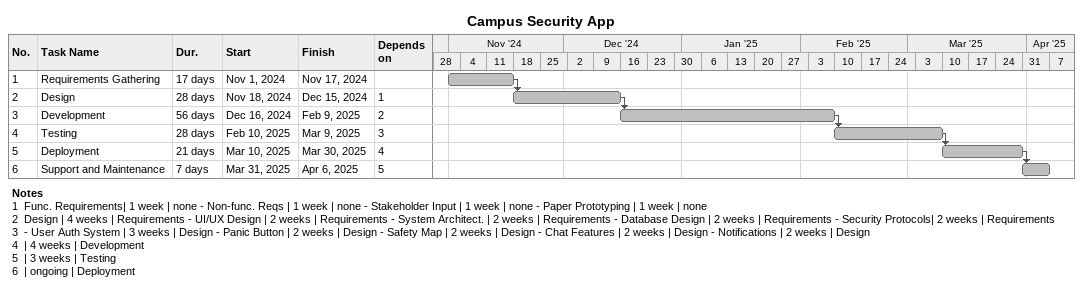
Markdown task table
Campus Security App

| ID | Task | Duration | Start | Finish | Predecessors |
|---|---|---|---|---|---|
| 1 | Requirements Gathering | 17d | 2024-11-01 | 2024-11-17 |  |
| 2 | Design | 28d | 2024-11-18 | 2024-12-15 | 1 |
| 3 | Development | 56d | 2024-12-16 | 2025-02-09 | 2 |
| 4 | Testing | 28d | 2025-02-10 | 2025-03-09 | 3 |
| 5 | Deployment | 21d | 2025-03-10 | 2025-03-30 | 4 |
| 6 | Support and Maintenance | 7d | 2025-03-31 | 2025-04-06 | 5 |

Notes
- 1: Func. Requirements| 1 week | none - Non-func. Reqs | 1 week | none - Stakeholder Input | 1 week | none - Paper Prototyping | 1 week | none
- 2: Design | 4 weeks | Requirements - UI/UX Design | 2 weeks | Requirements - System Architect. | 2 weeks | Requirements - Database Design | 2 weeks | Requirements - Security Protocols| 2 weeks | Requirements
- 3: - User Auth System | 3 weeks | Design - Panic Button | 2 weeks | Design - Safety Map | 2 weeks | Design - Chat Features | 2 weeks | Design - Notifications | 2 weeks | Design
- 4: | 4 weeks | Development
- 5: | 3 weeks | Testing
- 6: | ongoing | Deployment
